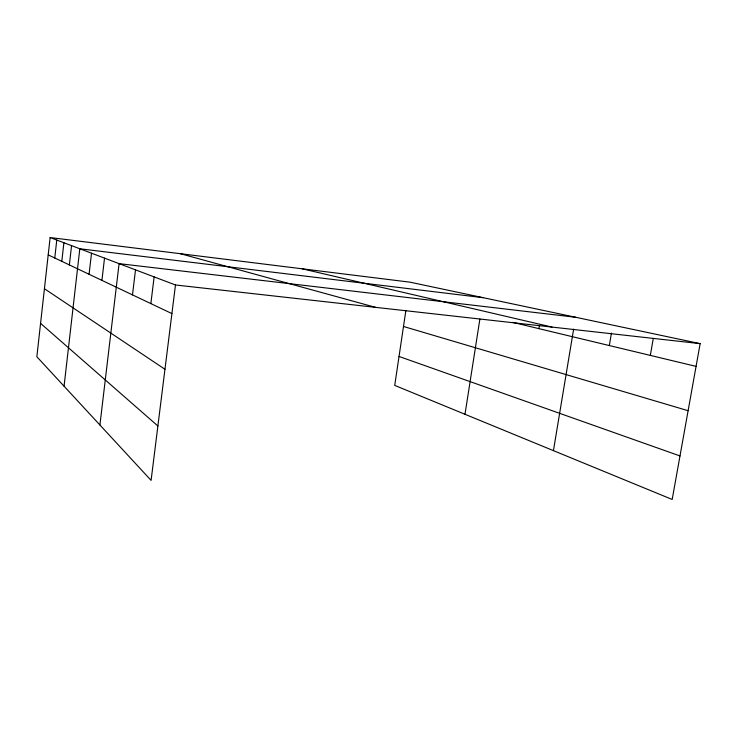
<?xml version="1.0" encoding="UTF-8"?>
<svg xmlns="http://www.w3.org/2000/svg" width="737" height="737" viewBox="0 0 737 737"><rect width="100%" height="100%" fill="white"/><g stroke="black" fill="none" stroke-linecap="round" stroke-linejoin="round"><path stroke-width="1.11" d="M50.134 237.544L36.85 356.745L151.094 480.386L175.48 284.979L50.134 237.544L410.085 282.188L700.15 343.645L672.181 499.456L394.728 385.396L405.847 310.701M54.768 257.996L56.777 240.059M61.807 261.331L63.898 242.759M69.37 264.924L71.563 245.651M64.064 386.206L79.817 248.784L483.232 297.693M89.076 274.275L91.517 253.206M101.918 280.373L104.525 258.134M99.919 425.009L119.09 263.643L575.606 317.26M132.485 294.883L135.507 269.853M150.864 303.598L154.134 276.909M464.992 414.277L479.888 319.057M538.904 328.647L539.438 325.376M553.432 450.639L573.635 329.126M609.333 345.552L611.452 333.078M650.329 355.391L653.286 338.412M175.48 284.979L700.15 343.645M302.253 268.821L551.995 327.081M512.786 322.373L696.069 366.381M180.408 253.703L375.575 307.357M403.498 326.473L688.109 410.702M399.039 356.459L679.993 455.945M48.209 254.882L171.914 313.594M44.432 288.729L164.959 369.274M40.572 323.368L157.884 425.977"/></g></svg>
